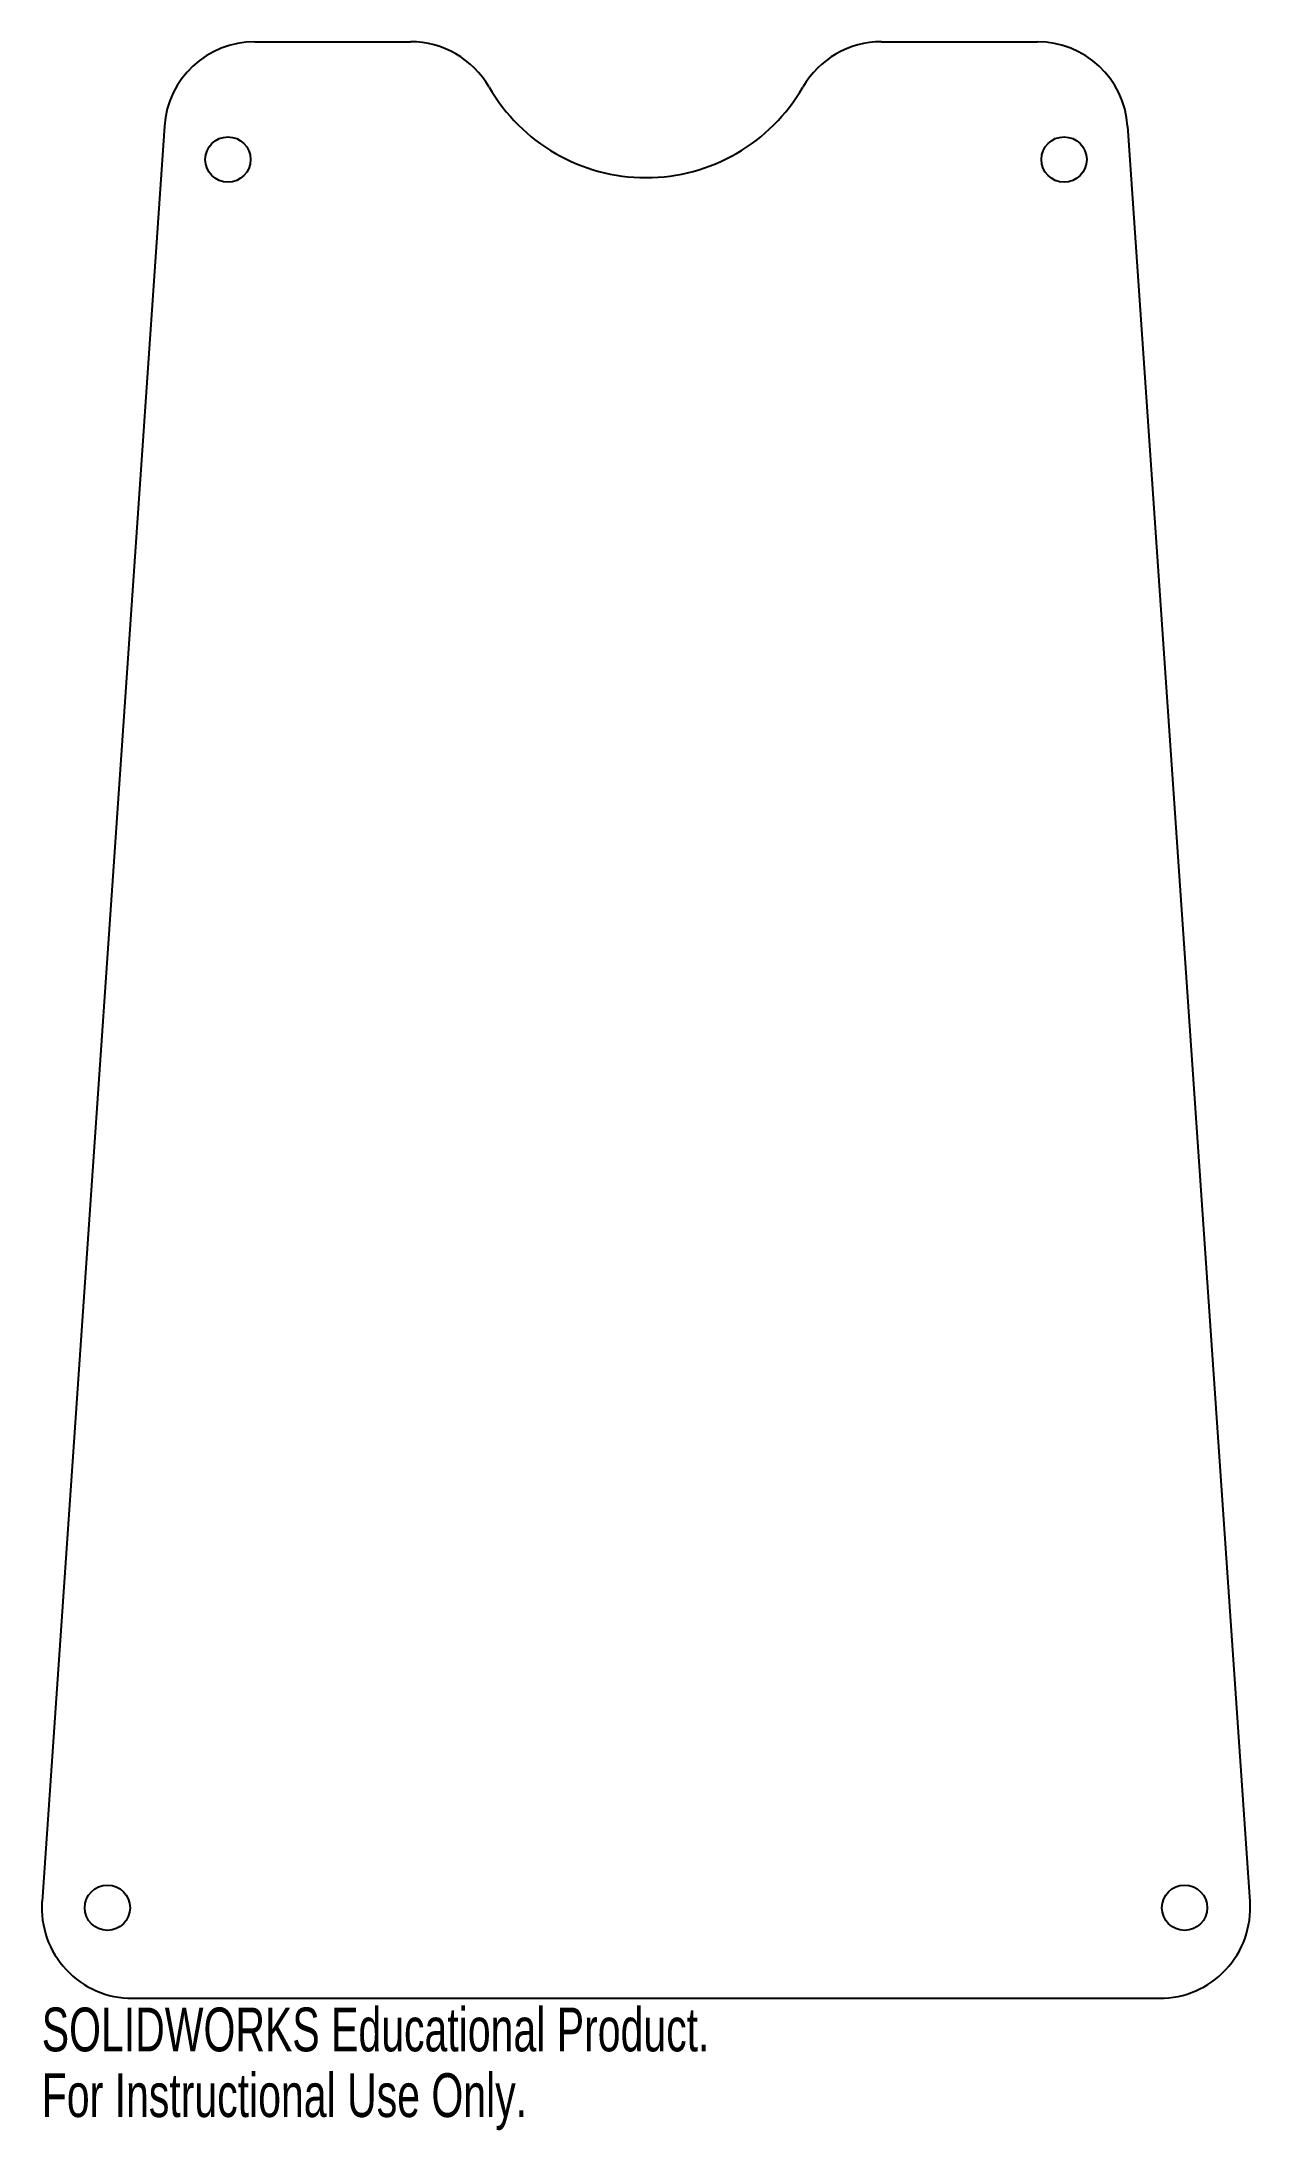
# Model space of a CAD drawing. Header units: millimetres. Extents: x -67 to 67, y 284 to 515.
import ezdxf

# ---------------------------------------------------------------- set-up
doc = ezdxf.new("R2010")
doc.units = ezdxf.units.MM
doc.styles.add('SLDTEXTSTYLE0', font='TXT', dxfattribs={"width": 0.7})

msp = doc.modelspace()

# ---------------------------------------------------------------- linework, layer by layer
at = {"color": 7, "linetype": 'Continuous', "lineweight": 25}
for p, q in [((-43.17, 515), (-25.98, 515)), ((25.98, 515), (43.17, 515)), ((-53.14, 505.69), (-66.65, 309.69)), ((53.14, 505.69), (66.65, 309.69)), ((-56.68, 299), (56.68, 299))]:
    msp.add_line(p, q, dxfattribs=at)
for centre in [(-46.13, 502), (46.13, 502), (-59.43, 309), (59.43, 309)]:
    msp.add_circle(centre, 2.5, dxfattribs=at)
for centre, radius, start, end in [((-43.17, 505), 10, 90, 176.0567), ((-25.98, 505), 10, 30, 90), ((25.98, 505), 10, 90, 150), ((43.17, 505), 10, 3.9433, 90), ((0, 520), 20, 210, 330), ((-56.68, 309), 10, 176.0567, 270), ((56.68, 309), 10, 270, 3.9433)]:
    msp.add_arc(centre, radius, start, end, dxfattribs=at)

# ---------------------------------------------------------------- texts
at = {"color": 7, "linetype": 'Continuous', "char_height": 4.8336, "attachment_point": 1, "style": 'SLDTEXTSTYLE0'}
for s, insert in [('SOLIDWORKS Educational Product.', (-66.68, 297.98)), ('For Instructional Use Only.', (-66.68, 290.73))]:
    msp.add_mtext(s, dxfattribs=dict(at, insert=insert))

doc.saveas('drawing.dxf')
